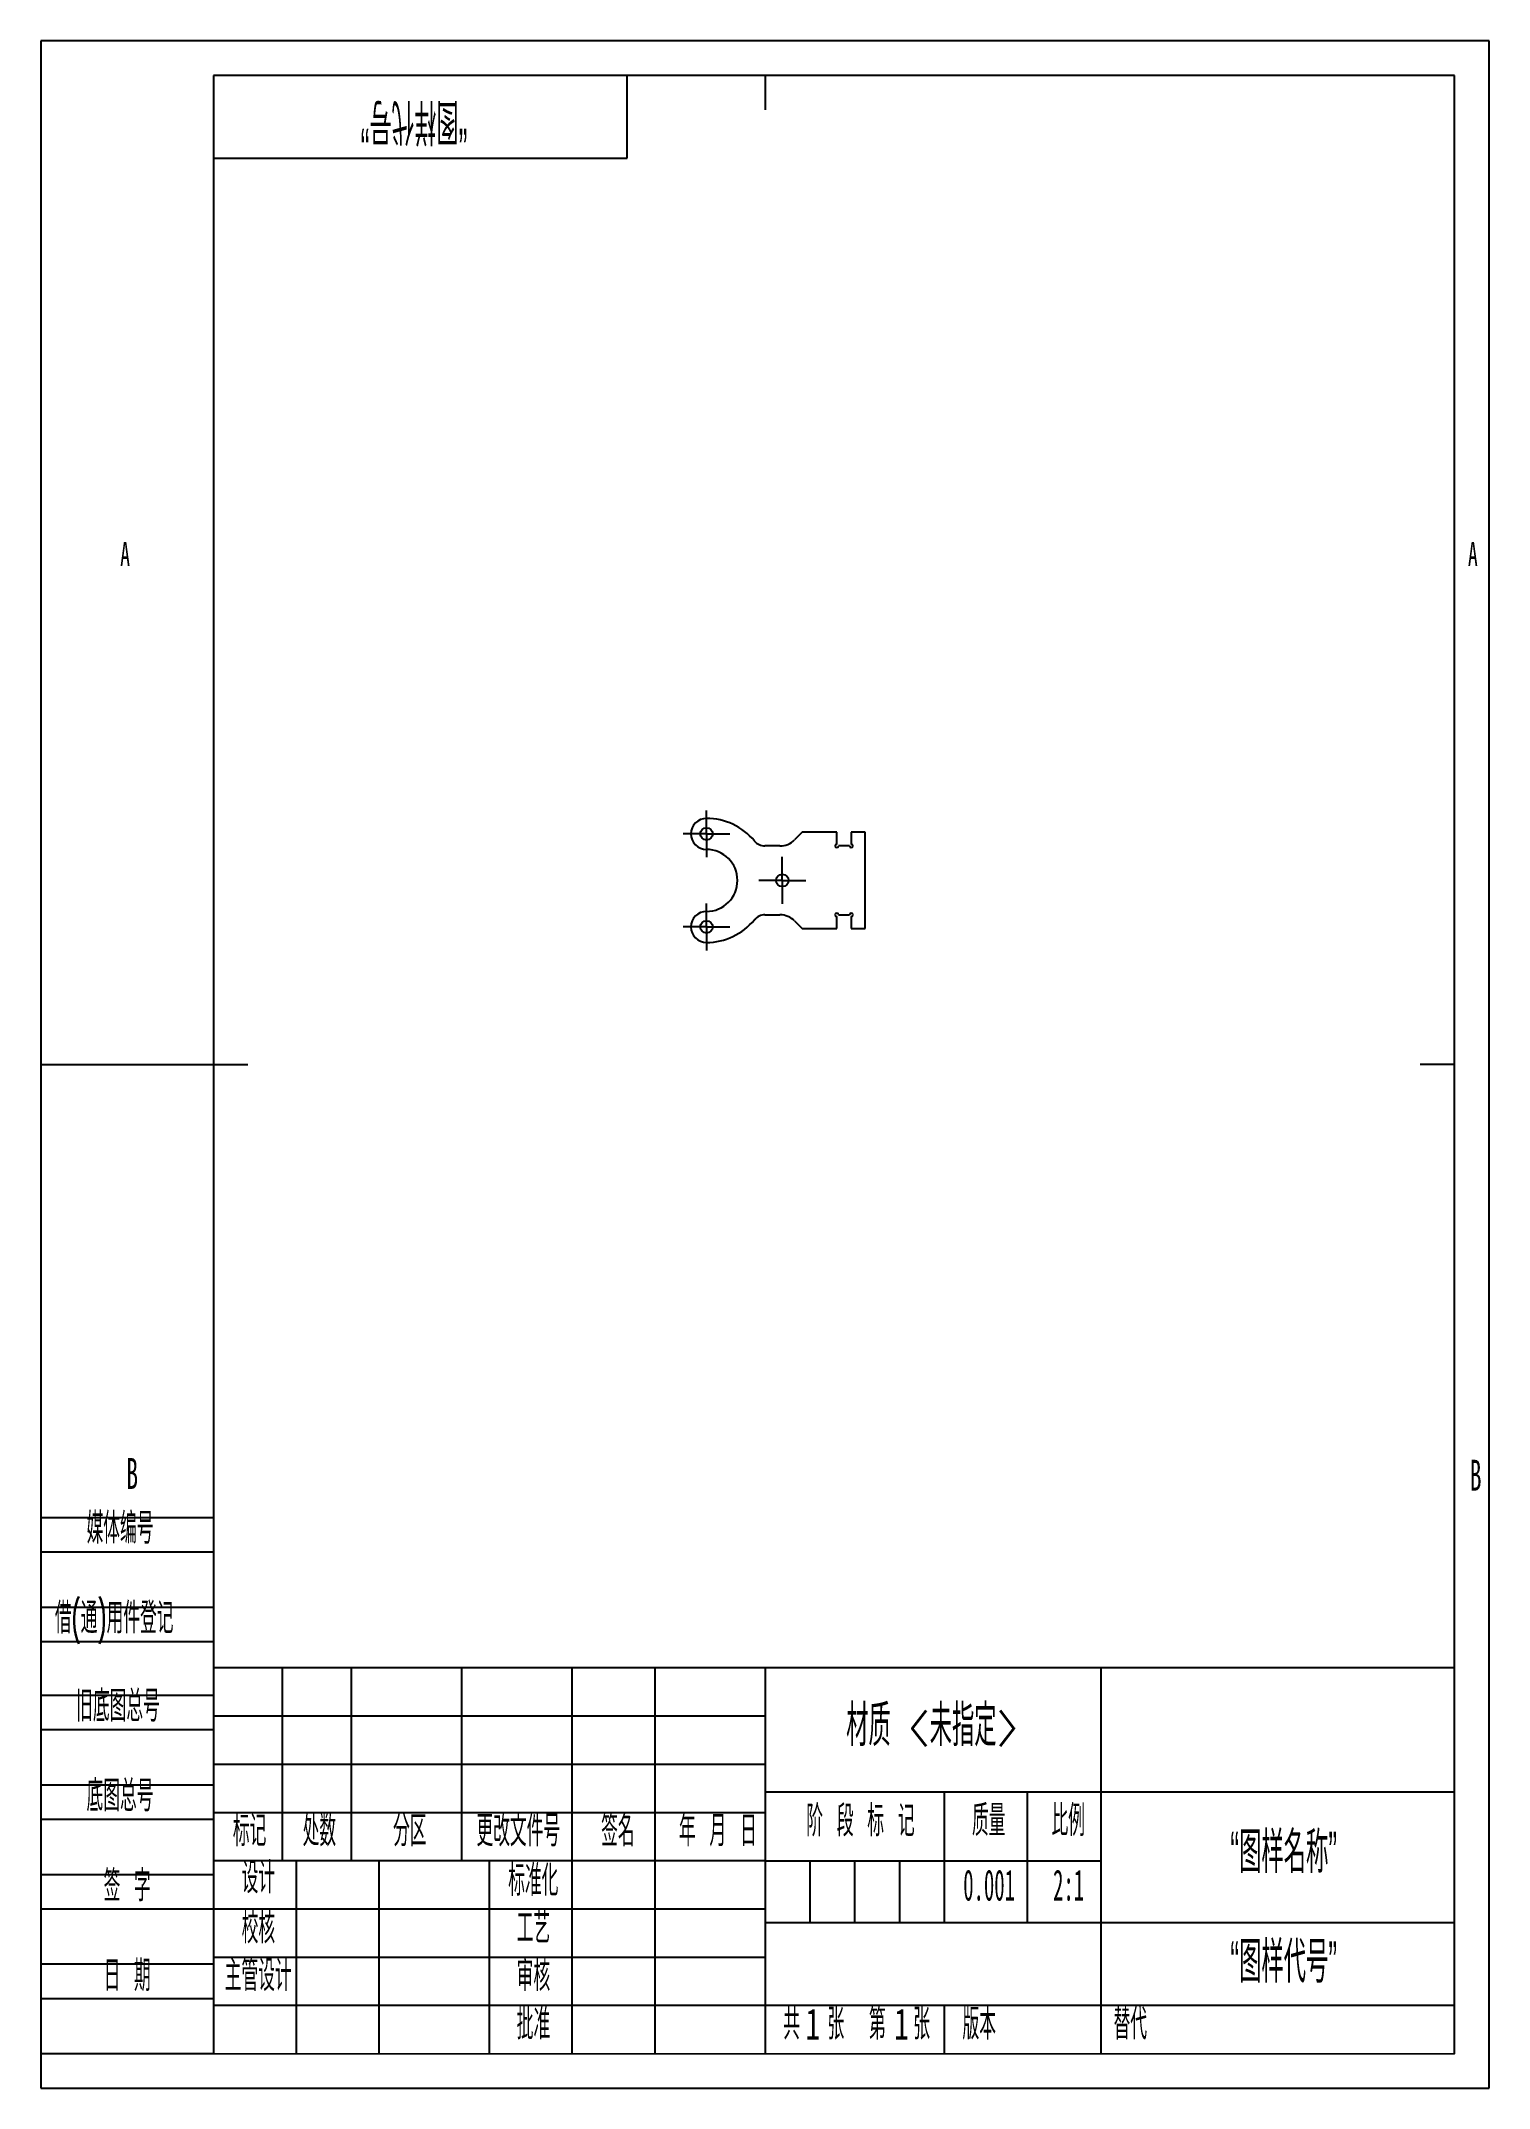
# Model space of a CAD drawing. Header units: millimetres. Extents: x 0 to 210, y 0 to 297.
import ezdxf

# ---------------------------------------------------------------- set-up
doc = ezdxf.new("R2010")
doc.units = ezdxf.units.MM
doc.layers.add('图框', color=7, linetype='Continuous')
doc.layers.add('尺寸', color=7, linetype='Continuous')
doc.styles.add('SLDTEXTSTYLE0', font='TXT', dxfattribs={"width": 0.49, "bigfont": 'bigfont'})
doc.styles.add('SLDTEXTSTYLE1', font='TXT', dxfattribs={"width": 0.494, "bigfont": 'bigfont'})
doc.styles.add('SLDTEXTSTYLE2', font='TXT', dxfattribs={"width": 0.494286, "bigfont": 'bigfont'})
doc.styles.add('SLDTEXTSTYLE3', font='TXT', dxfattribs={"width": 0.495, "bigfont": 'bigfont'})
doc.styles.add('SLDTEXTSTYLE4', font='TXT', dxfattribs={"width": 0.49})
doc.styles.add('SLDTEXTSTYLE5', font='TXT', dxfattribs={"width": 0.56})
doc.styles.add('SLDTEXTSTYLE6', font='TXT', dxfattribs={"width": 0.6})
doc.styles.add('SLDTEXTSTYLE7', font='TXT', dxfattribs={"width": 0.7})

# ---------------------------------------------------------------- blocks, each defined once
blk = doc.blocks.new('SW_CENTERMARKSYMBOL_0')
at = {"layer": '尺寸', "color": 0}
for p, q in [((0, 2.5), (0, 3.4)), ((-2.5, 0), (-3.4, 0)), ((0, 0), (-2.5, 0)), ((0, 0), (0, 2.5)), ((0, 0), (0, -2.5)), ((0, 0), (2.5, 0)), ((2.5, 0), (3.4, 0)), ((0, -2.5), (0, -3.4))]:
    blk.add_line(p, q, dxfattribs=at)
blk = doc.blocks.new('SW_CENTERMARKSYMBOL_1')
at = {"layer": '尺寸', "color": 0}
for p, q in [((0, 2.5), (0, 3.4)), ((-2.5, 0), (-3.4, 0)), ((0, 0), (-2.5, 0)), ((0, 0), (0, 2.5)), ((0, 0), (0, -2.5)), ((0, 0), (2.5, 0)), ((2.5, 0), (3.4, 0)), ((0, -2.5), (0, -3.4))]:
    blk.add_line(p, q, dxfattribs=at)
blk = doc.blocks.new('SW_CENTERMARKSYMBOL_2')
at = {"layer": '尺寸', "color": 0}
for p, q in [((0, 2.5), (0, 3.4)), ((-2.5, 0), (-3.4, 0)), ((0, 0), (-2.5, 0)), ((0, 0), (0, 2.5)), ((0, 0), (0, -2.5)), ((0, 0), (2.5, 0)), ((2.5, 0), (3.4, 0)), ((0, -2.5), (0, -3.4))]:
    blk.add_line(p, q, dxfattribs=at)

msp = doc.modelspace()

# ---------------------------------------------------------------- linework, layer by layer
at = {"color": 7, "linetype": 'Continuous', "lineweight": 25}
for p, q in [((110.41, 182.21), (109.29, 181.09)), ((115.41, 182.21), (110.41, 182.21)), ((115.41, 180.46), (115.41, 182.21)), ((117.51, 182.21), (117.51, 180.46)), ((119.51, 182.21), (117.51, 182.21)), ((119.51, 168.21), (119.51, 182.21)), ((107.17, 180.21), (104.99, 180.21)), ((117.26, 180.21), (115.66, 180.21)), ((104.99, 170.21), (107.17, 170.21)), ((109.29, 169.34), (110.41, 168.21)), ((115.41, 168.21), (115.41, 169.96)), ((115.66, 170.21), (117.26, 170.21)), ((117.51, 169.96), (117.51, 168.21)), ((110.41, 168.21), (115.41, 168.21)), ((117.51, 168.21), (119.51, 168.21))]:
    msp.add_line(p, q, dxfattribs=at)
for centre in [(96.51, 181.96), (107.51, 175.21), (96.51, 168.46)]:
    msp.add_circle(centre, 0.9, dxfattribs=at)
for centre, radius, start, end in [((96.51, 181.96), 2.25, 90, 270), ((96.51, 175.21), 9, 39.5212, 90), ((96.51, 175.21), 4.5, 270, 90), ((104.99, 182.21), 2, 219.5212, 270), ((107.17, 183.21), 3, 270, 315), ((115.41, 180.21), 0.25, 90, 0), ((117.51, 180.21), 0.25, 180, 90), ((96.51, 168.46), 2.25, 90, 270), ((96.51, 175.21), 9, 270, 320.4788), ((104.99, 168.21), 2, 90, 140.4788), ((107.17, 167.21), 3, 45, 90), ((115.41, 170.21), 0.25, 0, 270), ((117.51, 170.21), 0.25, 270, 180)]:
    msp.add_arc(centre, radius, start, end, dxfattribs=at)
at = {"layer": '图框'}
for p, q in [((210, 297), (0, 297)), ((0, 297), (0, 0)), ((210, 0), (210, 297)), ((0, 82.79), (25, 82.79)), ((0, 77.79), (25, 77.79)), ((0, 69.79), (25, 69.79)), ((0, 64.79), (25, 64.79)), ((25.01, 61.02), (25, 5.02)), ((0, 57), (25, 57)), ((25, 54), (105, 54)), ((0, 52), (25, 52)), ((25, 47), (105, 47)), ((0, 44), (25, 44)), ((0, 39), (25, 39)), ((111.5, 33), (111.5, 24)), ((118, 33), (118, 24)), ((124.5, 33), (124.5, 24)), ((0, 31), (25, 31)), ((0, 26), (25, 26)), ((0, 18), (25, 18)), ((0, 13), (25, 13)), ((0, 5.03), (25, 5.02)), ((153.69, 5), (153.69, 4.99)), ((0, 0), (210, 0))]:
    msp.add_line(p, q, dxfattribs=at)
at = {"layer": '图框', "lineweight": 25}
for p, q in [((205, 292), (25, 292)), ((25, 292), (25, 5)), ((85, 280), (85, 292)), ((105, 292), (105, 287)), ((205, 4.97), (205, 292)), ((25, 280), (85, 280)), ((0, 148.5), (30, 148.5)), ((205, 148.5), (200, 148.5)), ((25, 61), (205, 61)), ((35, 61), (35, 33)), ((45, 61), (45, 33)), ((61, 61), (61, 33)), ((77, 61), (77, 5)), ((89, 61), (89, 5)), ((105, 61), (105, 5)), ((153.69, 60.99), (153.69, 5)), ((105, 43), (205, 43)), ((131, 43), (131, 24)), ((143, 43), (143, 24)), ((25, 40), (105, 40)), ((25, 33), (105, 33)), ((37, 33), (37, 5)), ((49, 33), (49, 5)), ((65, 33), (65, 5)), ((105.01, 32.99), (153.69, 32.99)), ((25, 26), (105, 26)), ((105, 24), (205, 24)), ((25, 19), (105, 19)), ((25, 12.02), (105, 12.02)), ((105, 12.02), (205, 12.05)), ((131, 12.03), (131, 4.99)), ((25, 5.02), (205, 4.97))]:
    msp.add_line(p, q, dxfattribs=at)

# ---------------------------------------------------------------- block references
at = {"layer": '尺寸'}
for name, p in [('SW_CENTERMARKSYMBOL_1', (96.51, 181.96)), ('SW_CENTERMARKSYMBOL_2', (107.51, 175.21)), ('SW_CENTERMARKSYMBOL_0', (96.51, 168.46))]:
    msp.add_blockref(name, p, dxfattribs=at)

# ---------------------------------------------------------------- texts
at = {"layer": '图框', "insert": (54.1, 282.31), "char_height": 6, "attachment_point": 2, "rotation": 180, "style": 'SLDTEXTSTYLE0'}
msp.add_mtext('\\M+18167图样\\M+191E3\\M+18D86\\M+18168', dxfattribs=at)
at = {"layer": '图框'}
for s, insert, char_height, attachment_point, style in [('A', (12.2, 224.3), 3.5, 2, 'SLDTEXTSTYLE6'), ('A', (207.65, 224.3), 3.5, 2, 'SLDTEXTSTYLE6'), ('B', (13.23, 91.41), 4.5, 2, 'SLDTEXTSTYLE5'), ('B', (208.06, 91.16), 4.5, 2, 'SLDTEXTSTYLE5'), ('\\M+1947D\\M+191CC编\\M+18D86', (6.61, 83.48), 4.5, 1, 'SLDTEXTSTYLE0'), ('\\M+18ED8(\\M+192CA)\\M+19770\\M+18C8F\\M+1936F记', (2.02, 70.45), 4.5, 1, 'SLDTEXTSTYLE0'), ('\\M+18B8C\\M+192EA图总\\M+18D86', (5.11, 57.68), 4.5, 1, 'SLDTEXTSTYLE0'), ('\\M+192EA图总\\M+18D86', (6.61, 44.66), 4.5, 1, 'SLDTEXTSTYLE0'), ('标记', (30.26, 39.58), 4.5, 2, 'SLDTEXTSTYLE0'), ('处\\M+19094', (40.38, 39.58), 4.5, 2, 'SLDTEXTSTYLE0'), ('\\M+195AA\\M+18BE6', (53.49, 39.58), 4.5, 2, 'SLDTEXTSTYLE0'), ('\\M+18D58\\M+189FC\\M+195B6\\M+18C8F\\M+18D86', (69.22, 39.58), 4.5, 2, 'SLDTEXTSTYLE0'), ('签\\M+196BC', (83.66, 39.58), 4.5, 2, 'SLDTEXTSTYLE0'), ('\\M+1944E \\M+18C8E \\M+193FA', (98.16, 39.58), 4.5, 2, 'SLDTEXTSTYLE1'), ('阶 \\M+19269 标 记', (118.84, 41.01), 4.5, 2, 'SLDTEXTSTYLE2'), ('质\\M+197CA', (137.44, 41.08), 4.5, 2, 'SLDTEXTSTYLE0'), ('\\M+194E4\\M+197E1', (148.98, 41.08), 4.5, 2, 'SLDTEXTSTYLE0'), ('设计', (31.53, 32.76), 4.5, 2, 'SLDTEXTSTYLE0'), ('标\\M+18F79\\M+189BB', (71.4, 32.38), 4.5, 2, 'SLDTEXTSTYLE0'), ('签 \\M+18E9A', (12.5, 31.58), 4.5, 2, 'SLDTEXTSTYLE0'), ('0.001', (137.5, 31.7), 4.5, 2, 'SLDTEXTSTYLE4'), ('2:1', (149.03, 31.7), 4.5, 2, 'SLDTEXTSTYLE4'), ('\\M+18D5A\\M+18A6A', (31.53, 25.49), 4.5, 2, 'SLDTEXTSTYLE0'), ('\\M+18D48艺', (71.42, 25.49), 4.5, 2, 'SLDTEXTSTYLE0'), ('\\M+193FA \\M+18AFA', (12.5, 18.56), 4.5, 2, 'SLDTEXTSTYLE0'), ('\\M+18EE5\\M+18AC7设计', (31.5, 18.58), 4.5, 2, 'SLDTEXTSTYLE0'), ('审\\M+18A6A', (71.42, 18.59), 4.5, 2, 'SLDTEXTSTYLE0'), ('\\M+194E1\\M+18F79', (71.42, 11.57), 4.5, 2, 'SLDTEXTSTYLE0'), ('\\M+18BA4  张', (112.07, 11.54), 4.5, 2, 'SLDTEXTSTYLE3'), ('\\M+191E6  张', (124.51, 11.54), 4.5, 2, 'SLDTEXTSTYLE3'), ('\\M+194C5\\M+1967B', (136.07, 11.54), 4.5, 2, 'SLDTEXTSTYLE0'), ('\\M+191D6\\M+191E3', (155.55, 11.54), 4.5, 1, 'SLDTEXTSTYLE0'), ('1', (110.85, 11.54), 4.5, 1, 'SLDTEXTSTYLE7'), ('1', (123.72, 11.54), 4.5, 1, 'SLDTEXTSTYLE7')]:
    msp.add_mtext(s, dxfattribs=dict(at, insert=insert, char_height=char_height, attachment_point=attachment_point, style=style))
at = {"layer": '尺寸', "char_height": 6, "attachment_point": 2, "style": 'SLDTEXTSTYLE0'}
for s, insert in [('\\M+18DDE质 <\\M+196A2\\M+18E77\\M+192E8>', (129.19, 55.61)), ('\\M+18167图样\\M+196BC\\M+18FCC\\M+18168', (180.22, 37.21)), ('\\M+18167图样\\M+191E3\\M+18D86\\M+18168', (180.22, 21.3))]:
    msp.add_mtext(s, dxfattribs=dict(at, insert=insert))

doc.saveas('drawing.dxf')
